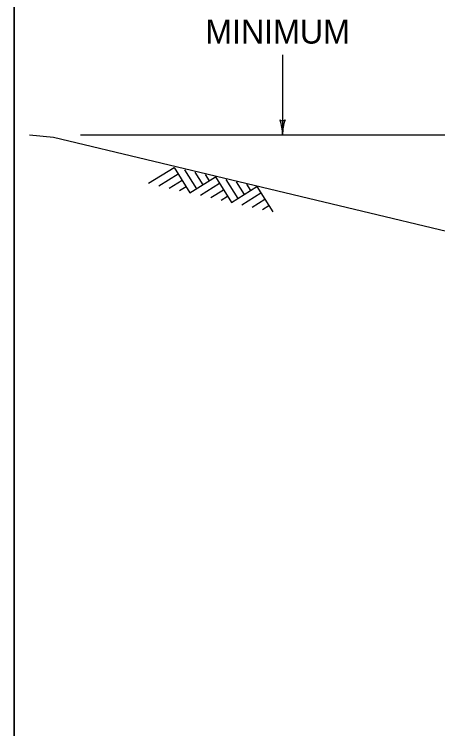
# Model space of a CAD drawing. Extents: x 1000 to 1036.3, y 1000 to 1022.
# Drawn here: x 1007 to 1010.52, y 1010.97 to 1016.91 of the extents above; entities that cross this region are included whole.
import ezdxf

# ---------------------------------------------------------------- set-up
doc = ezdxf.new("R2010")
doc.units = 0
for name, color, linetype in [('63', 7, 'Continuous'), ('Level 1', 7, 'Continuous'), ('Level 10', 7, 'Continuous'), ('Level 11', 7, 'Continuous')]:
    doc.layers.add(name, color=color, linetype=linetype)

msp = doc.modelspace()

# ---------------------------------------------------------------- linework, layer by layer
at = {"layer": '63'}
msp.add_line((1007.5519, 1015.906), (1014.0259, 1015.906), dxfattribs=at)
at = {"layer": 'Level 1'}
for p, q in [((1009.232, 1016.5727), (1009.232, 1015.906)), ((1007.1267, 1015.906), (1007.3256, 1015.8875)), ((1007.3256, 1015.8875), (1010.7499, 1015.0677)), ((1008.1175, 1015.5031), (1008.3296, 1015.6356)), ((1008.3296, 1015.6356), (1008.462, 1015.4236)), ((1008.2037, 1015.4832), (1008.3627, 1015.5826)), ((1008.4158, 1015.6157), (1008.5151, 1015.4567)), ((1008.5018, 1015.5958), (1008.568, 1015.4898)), ((1008.5879, 1015.5759), (1008.6211, 1015.5229)), ((1008.2897, 1015.4634), (1008.3958, 1015.5296)), ((1008.462, 1015.4236), (1008.6741, 1015.556)), ((1008.6741, 1015.556), (1008.8066, 1015.344)), ((1008.7603, 1015.5361), (1008.8596, 1015.3771)), ((1008.8463, 1015.5162), (1008.9126, 1015.4102)), ((1008.3759, 1015.4435), (1008.4289, 1015.4766)), ((1008.5482, 1015.4037), (1008.7072, 1015.503)), ((1008.8066, 1015.344), (1009.0186, 1015.4765)), ((1008.9324, 1015.4964), (1008.9656, 1015.4433)), ((1009.0186, 1015.4765), (1009.1511, 1015.2644)), ((1008.6343, 1015.3838), (1008.7403, 1015.45)), ((1008.7204, 1015.3639), (1008.7734, 1015.397)), ((1008.8927, 1015.3241), (1009.0517, 1015.4234)), ((1008.9788, 1015.3042), (1009.0848, 1015.3705)), ((1009.0649, 1015.2843), (1009.1179, 1015.3174))]:
    msp.add_line(p, q, dxfattribs=at)
for centre, radius, start, end in [((1009.2321, 1016.0547), 0.0313, 228.7746, 310.89129), ((1008.8411, 1015.906), 0.3909, 0, 18.66878), ((1009.623, 1015.906), 0.3909, 161.34716, 179.99389), ((1008.8411, 1015.906), 0.3909, 359.98778, 0)]:
    msp.add_arc(centre, radius, start, end, dxfattribs=at)
at = {"layer": 'Level 10'}
msp.add_line((1007, 1021.5), (1007, 1000.5), dxfattribs=at)
at = {"layer": 'Level 11'}
msp.add_lwpolyline([(1007, 1021.5), (1035.5, 1021.5), (1035.5, 1000.5), (1007, 1000.5)], close=True, dxfattribs=at)

# ---------------------------------------------------------------- texts
at = {"layer": 'Level 1'}
msp.add_text('MINIMUM', height=0.2, rotation=360, dxfattribs=at).set_placement((1008.589, 1016.6653))

doc.saveas('drawing.dxf')
